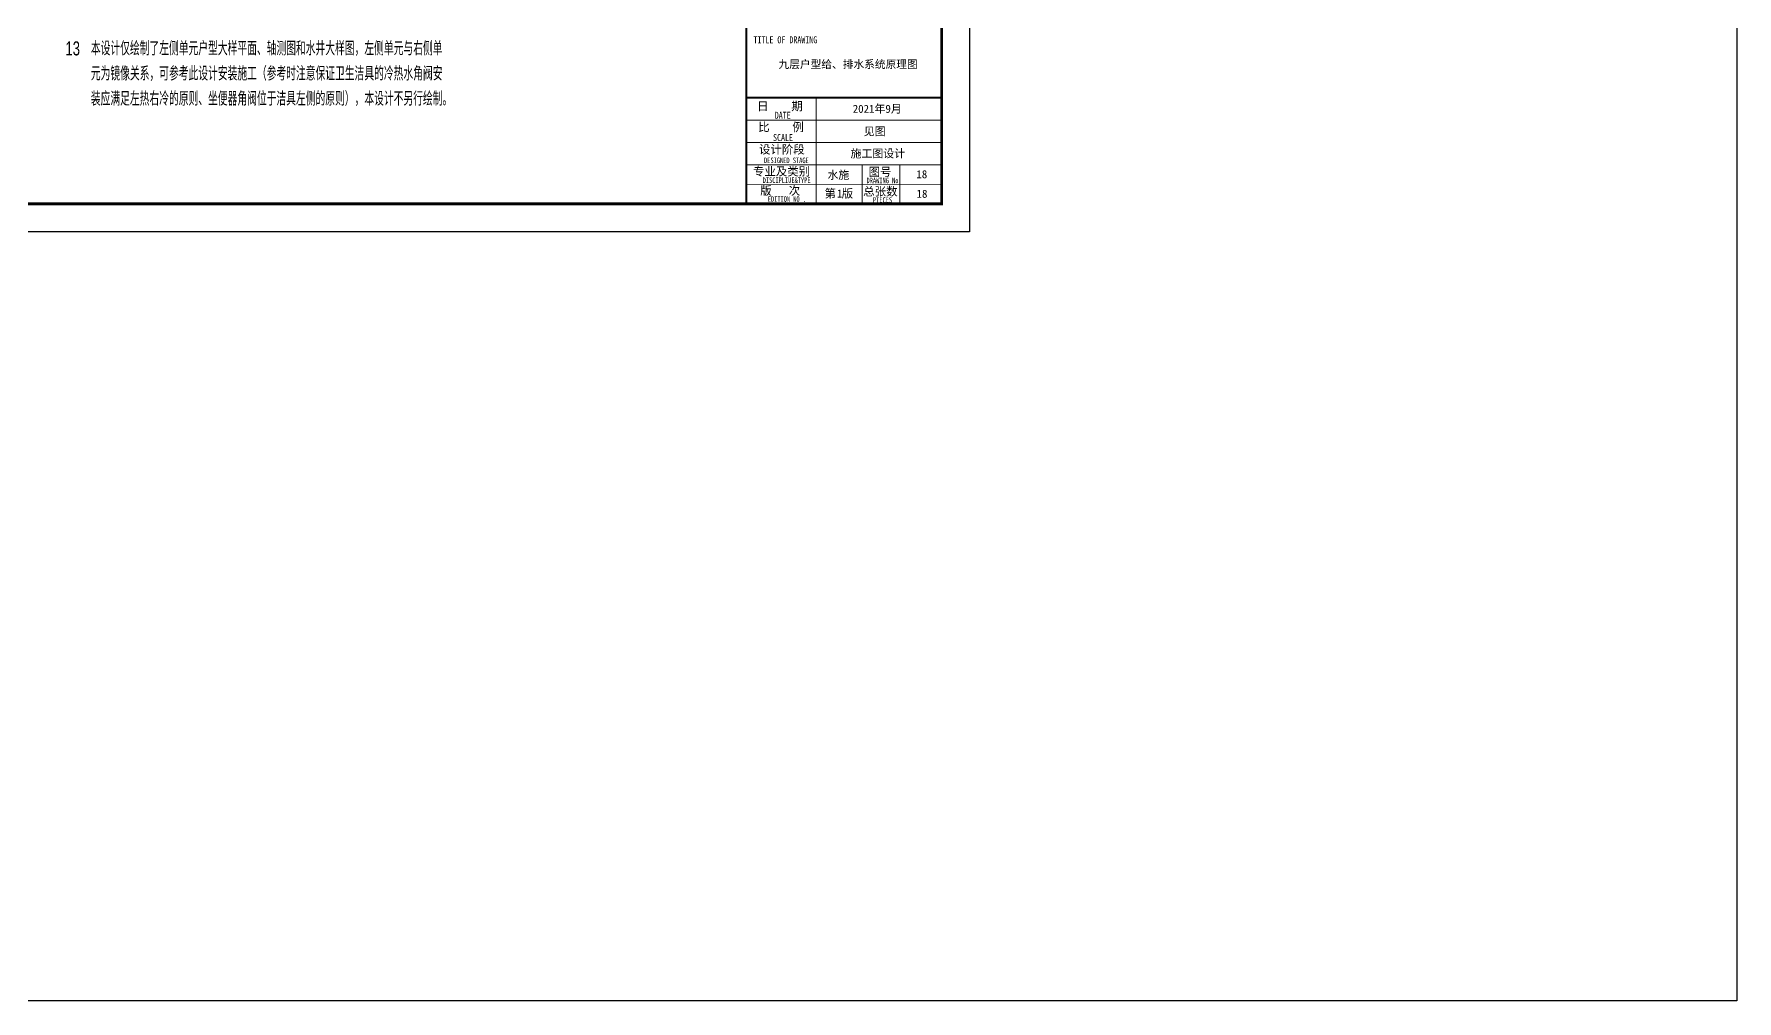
# Model space of a CAD drawing. Extents: x 27938 to 1507990, y 110129 to 923079.
# Drawn here: x 1214674 to 1245184, y 371497 to 388810 of the extents above; entities that cross this region are included whole.
import ezdxf
from ezdxf.enums import TextEntityAlignment as Align

# ---------------------------------------------------------------- set-up
doc = ezdxf.new("R2010")
doc.units = 0
doc.header["$LTSCALE"] = 1000
doc.header["$MEASUREMENT"] = 0
for name, color, linetype in [('S-公用说明', 7, 'Continuous'), ('图框', 140, 'Continuous'), ('图签文字', 147, 'Continuous')]:
    doc.layers.add(name, color=color, linetype=linetype)
doc.layers.add('可改文字', color=6, linetype='Continuous', lineweight=18)
doc.layers.add('图签', color=147, linetype='Continuous', lineweight=18)
doc.styles.add('中西文等高字体', font='HZTXT_E.shx', dxfattribs={"width": 0.7, "height": 4, "bigfont": 'hztxt.shx'})
doc.styles.add('宋体', font='', dxfattribs={"height": 50})
doc.styles.add('建筑图签-1', font='simhei.ttf', dxfattribs={"width": 0.7})
doc.styles.get('宋体').set_extended_font_data('SimSun')

# ---------------------------------------------------------------- blocks, each defined once
blk = doc.blocks.new('TK')
at = {"layer": '图框'}
blk.add_lwpolyline([(465375, 548714), (549475, 548714), (549475, 489314), (465375, 489314)], close=True, dxfattribs=at)
blk.add_lwpolyline([(465375, 548714), (549475, 548714), (549475, 489314), (465375, 489314)], close=True, dxfattribs=at)
at = {"layer": '图框', "const_width": 100}
blk.add_lwpolyline([(548475, 490314), (548475, 547714), (467875, 547714), (467875, 490314)], close=True, dxfattribs=at)
at = {"layer": '图框'}
for points, const_width in [([(541480, 490314), (541480, 547714)], 70), ([(541480, 494114), (548480, 494114)], 70), ([(543980, 491714), (543980, 494114)], 35), ([(541480, 493314), (548480, 493314)], 35), ([(541480, 492514), (548480, 492514)], 35), ([(541480, 491714), (548480, 491714)], 35), ([(541480, 491714), (547980, 491714)], 35), ([(543980, 490314), (543980, 491714)], 35), ([(545630, 490314), (545630, 491714)], 35), ([(545630, 490314), (545630, 491714)], 35), ([(545630, 490314), (545630, 491714)], 35), ([(546980, 490314), (546980, 491714)], 35), ([(541480, 491014), (545630, 491014)], 35), ([(545630, 491014), (548480, 491014)], 35)]:
    blk.add_lwpolyline(points, dxfattribs=dict(at, const_width=const_width))
at = {"layer": '图框', "style": '建筑图签-1', "width": 0.7}
for s, height, p in [('TITLE OF DRAWING', 250, (541734, 496066)), ('DATE', 250, (542496, 493363)), ('SCALE', 250, (542435, 492564)), ('DESIGNED STAGE', 200, (542113, 491774)), ('DISCIPLIUE&TYPE', 200, (542063, 491061)), ('DRAWING No.', 200, (545785, 491054)), ('EDITION NO .', 200, (542246, 490388)), ('PIECES', 200, (546014, 490354))]:
    blk.add_text(s, height=height, dxfattribs=at).set_placement(p)
at = {"layer": '图签', "color": 2, "style": '宋体'}
for s, height, p in [('2021年9月', 286.7, (545290, 493575)), ('见图', 286.7, (545686, 492768)), ('施工图设计', 286.7, (545212, 491975)), ('水施', 286.7, (544384, 491206)), ('1', 287, (544723, 490539)), ('18', 286.7, (547577, 490533))]:
    blk.add_text(s, height=height, dxfattribs=at).set_placement(p)
at = {"layer": '图签文字', "color": 7, "style": '建筑图签-1'}
for s, p in [('日    期', (541864, 493662)), ('比    例', (541902, 492915)), ('设计阶段', (541932, 492113)), ('专业及类别', (541718, 491327)), ('图号', (545861, 491308)), ('版   次 ', (541976, 490637)), ('第 版', (544281, 490537)), ('总张数', (545668, 490608))]:
    blk.add_text(s, height=300, dxfattribs=at).set_placement(p)

msp = doc.modelspace()

# ---------------------------------------------------------------- linework, layer by layer
at = {"ltscale": 0.5}
msp.add_lwpolyline([(1146259.1, 437539), (1245183.9, 437539), (1245183.9, 371496.9), (1146259.1, 371496.9)], close=True, dxfattribs=at)

# ---------------------------------------------------------------- block references
at = {"xscale": 0.5, "yscale": 0.5, "zscale": 0.5}
msp.add_blockref('TK', (956697, 140612.6), dxfattribs=at)

# ---------------------------------------------------------------- texts
at = {"layer": 'S-公用说明', "style": '中西文等高字体', "width": 0.7}
for s, p in [('13   本设计仅绘制了左侧单元户型大样平面、轴测图和水井大样图，左侧单元与右侧单', (1215236.9, 388428.2)), ('       元为镜像关系，可参考此设计安装施工（参考时注意保证卫生洁具的冷热水角阀安', (1215236.9, 387978.2)), ('       装应满足左热右冷的原则、坐便器角阀位于洁具左侧的原则），本设计不另行绘制。', (1215236.9, 387528.2))]:
    msp.add_text(s, height=250, dxfattribs=at).set_placement(p)
at = {"layer": '可改文字', "color": 3, "style": '宋体'}
msp.add_text('九层户型给、排水系统原理图', height=140.641, dxfattribs=at).set_placement((1229259.1, 388273.5), align=Align.MIDDLE)
at = {"layer": '图签', "color": 3, "style": '宋体'}
msp.add_text('18', height=143.34, dxfattribs=at).set_placement((1230482.8, 386228.9))

doc.saveas('drawing.dxf')
